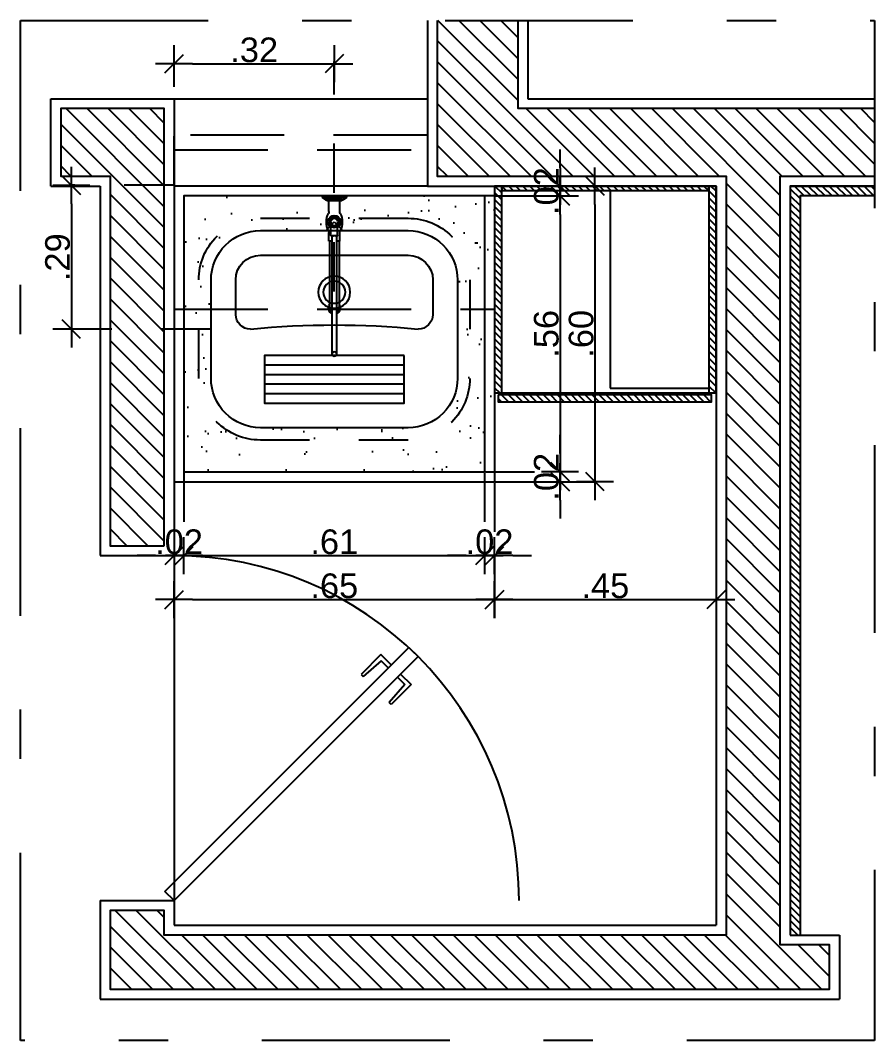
# Model space of a CAD drawing. Header units: millimetres. Extents: x 1999 to 2304, y 1614 to 1800.
# Drawn here: x 2270.857 to 2272.59, y 1631.368 to 1633.439 of the extents above; entities that cross this region are included whole.
import ezdxf

# ---------------------------------------------------------------- set-up
doc = ezdxf.new("R2010")
doc.units = ezdxf.units.MM
doc.header["$LTSCALE"] = 0.03
doc.header["$PDMODE"] = 34
doc.linetypes.add('DASHDOT', pattern=[25.4, 12.7, -6.35, 0, -6.35])
doc.linetypes.add('HIDDEN', pattern=[9.525, 6.35, -3.175])
for name, color, linetype in [('BANCADAS', 5, 'Continuous'), ('COTA Especificações', 250, 'Continuous'), ('Esquadrias', 3, 'Continuous'), ('Layout', 6, 'Continuous'), ('LOUÇAS E METAIS', 5, 'Continuous'), ('PL1', 1, 'Continuous'), ('PL250', 250, 'Continuous'), ('PL4', 4, 'Continuous'), ('Projeção', 250, 'HIDDEN')]:
    doc.layers.add(name, color=color, linetype=linetype)
doc.styles.get("Standard").update_dxf_attribs({"font": 'arial.ttf'})
doc.dimstyles.new('TICK01', dxfattribs={"dimscale": 0, "dimtxt": 2, "dimasz": 1.5, "dimexe": 0.18, "dimexo": 0.06, "dimgap": 0.09, "dimtad": 1, "dimzin": 4, "dimdsep": 46, "dimtxsty": 'Standard', "dimblk": 'TICK1', "dimcen": 0.09, "dimclrd": 256, "dimclre": 256, "dimclrt": 4, "dimaunit": 1, "dimadec": 0, "dimazin": 0, "dimtfac": 1, "dimtix": 1, "dimtmove": 2, "dimatfit": 3, "dimldrblk": 'TICK1', "dimfxl": 1, "dimtolj": 1, "dimtzin": 12, "dimarcsym": 0})
pattern_1 = [(315, (637.759323, 3669.585616), (0.02121320344, 0.02121320344), [])]
pattern_2 = [(315, (2272.258446, 1632.889912), (0.00707107, 0.00707107), [])]

# ---------------------------------------------------------------- blocks, each defined once
blk = doc.blocks.new('TANQUE TRAMONTINA')
at = {"layer": 'BANCADAS'}
for p, q in [((2221.1813, 1257.807), (2220.8813, 1257.807)), ((2220.8313, 1257.757), (2220.8313, 1257.687)), ((2221.2313, 1257.687), (2221.2313, 1257.757)), ((2220.8894, 1257.5841), (2221.1732, 1257.5841)), ((2220.8894, 1257.5646), (2221.1732, 1257.5646)), ((2220.8894, 1257.5451), (2221.1732, 1257.5451)), ((2220.8894, 1257.5256), (2221.1732, 1257.5256))]:
    blk.add_line(p, q, dxfattribs=at)
blk.add_lwpolyline([(2220.8813, 1257.457), (2221.1813, 1257.457, 0.414214), (2221.2813, 1257.557), (2221.2813, 1257.757, 0.414214), (2221.1813, 1257.857), (2220.8813, 1257.857, 0.414214), (2220.7813, 1257.757), (2220.7813, 1257.557, 0.414214)], format="xyb", close=True, dxfattribs=at)
blk.add_lwpolyline([(2220.8894, 1257.6035), (2221.1732, 1257.6035), (2221.1732, 1257.507), (2220.8894, 1257.507)], close=True, dxfattribs=at)
for radius in [0.0325, 0.0225]:
    blk.add_circle((2221.0313, 1257.732), radius, dxfattribs=at)
for centre, radius, start, end in [((2220.8813, 1257.757), 0.05, 90, 180), ((2221.1813, 1257.757), 0.05, 360, 90), ((2220.8613, 1257.687), 0.03, 180, 270), ((2221.2013, 1257.687), 0.03, 270, 360), ((2221.0313, 1255.9833), 1.6823, 84.2002, 95.7998)]:
    blk.add_arc(centre, radius, start, end, dxfattribs=at)
at = {"layer": 'Layout', "color": 250, "linetype": 'HIDDEN', "ltscale": 0.1}
blk.add_lwpolyline([(2220.8813, 1257.432), (2221.1813, 1257.432, 0.414214), (2221.3063, 1257.557), (2221.3063, 1257.757, 0.414214), (2221.1813, 1257.882), (2220.8813, 1257.882, 0.414214), (2220.7563, 1257.757), (2220.7563, 1257.557, 0.414214)], format="xyb", close=True, dxfattribs=at)
blk = doc.blocks.new('t')
at = {"layer": 'LOUÇAS E METAIS'}
for p, q in [((476.1, -41), (476.1, -47.3)), ((476.1, -41), (494, -41)), ((515.1, -52), (499.9, -36.8)), ((536.2, -41), (558.1, -41)), ((558.1, -36.5), (558.1, -67.5)), ((559.1, -35.5), (560.1, -35.5)), ((565.1, -27), (560.1, -34)), ((560.1, -70), (560.1, -34)), ((560.1, -70), (560.1, -34)), ((560.1, -70), (560.1, -34)), ((560.1, -69.3), (560.1, -34.8)), ((560.1, -35.5), (560.1, -68.5)), ((560.1, -36.2), (560.1, -67.9)), ((560.1, -66), (560.1, -38)), ((565.1, -77), (565.1, -27)), ((568.1, -27), (565.1, -27)), ((568.1, -77), (568.1, -27)), ((486.9, -47.3), (247.2, -47.3)), ((486.9, -56.8), (247.2, -56.8)), ((476.1, -42.5), (340.1, -42.5)), ((476.1, -61.5), (340.1, -61.5)), ((476.1, -56.8), (476.1, -63)), ((487.9, -45.3), (486.9, -45.3)), ((487.9, -58.8), (486.9, -58.8)), ((486.9, -58.8), (486.9, -58.8)), ((487.9, -45.3), (506.4, -45.3)), ((487.9, -58.8), (506.4, -58.8)), ((499.9, -67.3), (515.1, -52)), ((560.1, -61.8), (560.1, -42.3)), ((476.1, -63), (494, -63)), ((536.2, -63), (558.1, -63)), ((559.1, -68.5), (560.1, -68.5)), ((565.1, -77), (560.1, -70)), ((568.1, -77), (565.1, -77))]:
    blk.add_line(p, q, dxfattribs=at)
for radius in [11, 9.11, 7.11]:
    blk.add_circle((515.1, -52), radius, dxfattribs=at)
for centre, radius, start, end in [((340.1, -52), 12, 52.3415, 156.682), ((494, -31), 10, 270, 292.5105), ((515.1, -73.3), 37.3, 62.3826, 117.6174), ((515.1, -52), 13, 211.2807, 148.7193), ((536.2, -31), 10, 247.4895, 270), ((559.1, -36.5), 1, 90, 180), ((340.1, -52), 12, 203.318, 307.6585), ((340.1, -52), 9.5, 90, 150), ((340.1, -52), 9.5, 210, 270), ((494, -73), 10, 67.4895, 90), ((515.1, -30.8), 37.3, 242.3826, 297.6174), ((536.2, -73), 10, 90, 112.5105), ((559.1, -67.5), 1, 180, 270)]:
    blk.add_arc(centre, radius, start, end, dxfattribs=at)
blk.add_ellipse((247.2, -52), major_axis=(0, -4.75), ratio=0.866025, dxfattribs=at)
for major_axis, ratio, start_param, end_param in [((0, 6.75), 0.145907, 2.351393, 7.073385), ((0, -4.75), 0.103175, 0, 3.141593)]:
    blk.add_ellipse((486.9, -52), major_axis=major_axis, ratio=ratio, start_param=start_param, end_param=end_param, dxfattribs=at)
blk = doc.blocks.new('PORTA70E')
at = {"layer": 'Esquadrias'}
for p, q in [((-0.5135, 0.4764), (-0.495, 0.495)), ((-0.0186, -0.0186), (-0.5135, 0.4764)), ((-0.495, 0.495), (0, 0)), ((-0.4594, 0.4594), (-0.4382, 0.4807)), ((-0.4382, 0.4807), (-0.3979, 0.4404)), ((-0.4533, 0.4533), (-0.4385, 0.468)), ((-0.4385, 0.468), (-0.402, 0.4364)), ((-0.478, 0.4409), (-0.4993, 0.4196)), ((-0.3979, 0.4404), (-0.402, 0.4364)), ((-0.4993, 0.4196), (-0.459, 0.3794)), ((-0.4718, 0.4347), (-0.4865, 0.42)), ((-0.4865, 0.42), (-0.4549, 0.3834)), ((-0.459, 0.3794), (-0.4549, 0.3834)), ((0, 0), (-0.0186, -0.0186))]:
    blk.add_line(p, q, dxfattribs=at)
at = {"layer": 'Esquadrias', "color": 250}
blk.add_arc((0, 0), 0.7, 90, 180, dxfattribs=at)
blk = doc.blocks.new('TICK1')
for p, q in [((0, 1), (0, -1)), ((-1, 0), (1, 0)), ((0.5, 0.5), (-0.5, -0.5))]:
    blk.add_line(p, q)
blk = doc.blocks.new('*D663')
at = {"layer": 'COTA Especificações', "linetype": 'HIDDEN', "lineweight": -2, "ltscale": 0.1, "transparency": 16777216}
for p, q in [((2271.8202, 1633.0825), (2271.9564, 1633.0825)), ((2271.8002, 1632.5225), (2271.9564, 1632.5225))]:
    blk.add_line(p, q, dxfattribs=at)
at = {"layer": 'COTA Especificações', "lineweight": -2, "ltscale": 0.1, "transparency": 16777216}
blk.add_line((2271.9519, 1633.045), (2271.9519, 1632.56), dxfattribs=at)
at = {"layer": 'DEFPOINTS', "color": 0, "ltscale": 0.1, "transparency": 16777216}
for p in [(2271.8187, 1633.0825), (2271.7987, 1632.5225), (2271.9519, 1632.5225)]:
    blk.add_point(p, dxfattribs=at)
at = {"layer": 'COTA Especificações', "lineweight": -2, "ltscale": 0.1, "transparency": 16777216, "xscale": 0.03749999999999998, "yscale": 0.03749999999999998, "zscale": 0.03749999999999998}
for p, rotation in [((2271.9519, 1633.0825), 90), ((2271.9519, 1632.5225), 270)]:
    blk.add_blockref('TICK1', p, dxfattribs=dict(at, rotation=rotation))
at = {"layer": 'COTA Especificações', "color": 4, "ltscale": 0.1, "transparency": 16777216, "insert": (2271.9241, 1632.8025), "char_height": 0.05, "attachment_point": 5, "rotation": 90}
blk.add_mtext('\\A1;.56', dxfattribs=at)
blk = doc.blocks.new('*D664')
at = {"layer": 'COTA Especificações', "lineweight": -2, "ltscale": 0.1, "transparency": 16777216}
for p, q in [((2271.9519, 1632.56), (2271.9519, 1632.5975)), ((2271.9519, 1632.5225), (2271.9519, 1632.5025)), ((2271.9519, 1632.465), (2271.9519, 1632.4275))]:
    blk.add_line(p, q, dxfattribs=at)
at = {"layer": 'COTA Especificações', "linetype": 'HIDDEN', "lineweight": -2, "ltscale": 0.1, "transparency": 16777216}
for p, q in [((2271.8002, 1632.5225), (2271.9564, 1632.5225)), ((2271.8202, 1632.5025), (2271.9564, 1632.5025))]:
    blk.add_line(p, q, dxfattribs=at)
at = {"layer": 'DEFPOINTS', "color": 0, "ltscale": 0.1, "transparency": 16777216}
for p in [(2271.7987, 1632.5225), (2271.8187, 1632.5025), (2271.9519, 1632.5025)]:
    blk.add_point(p, dxfattribs=at)
at = {"layer": 'COTA Especificações', "lineweight": -2, "ltscale": 0.1, "transparency": 16777216, "xscale": 0.03749999999999998, "yscale": 0.03749999999999998, "zscale": 0.03749999999999998}
for p, rotation in [((2271.9519, 1632.5225), 270), ((2271.9519, 1632.5025), 90)]:
    blk.add_blockref('TICK1', p, dxfattribs=dict(at, rotation=rotation))
at = {"layer": 'COTA Especificações', "color": 4, "ltscale": 0.1, "transparency": 16777216, "insert": (2271.9241, 1632.5125), "char_height": 0.05, "attachment_point": 5, "rotation": 90}
blk.add_mtext('\\A1;.02', dxfattribs=at)
blk = doc.blocks.new('*D665')
at = {"layer": 'COTA Especificações', "linetype": 'HIDDEN', "lineweight": -2, "ltscale": 0.1, "transparency": 16777216}
for p, q in [((2271.1887, 1632.521), (2271.1887, 1632.348)), ((2271.1687, 1632.501), (2271.1687, 1632.348))]:
    blk.add_line(p, q, dxfattribs=at)
at = {"layer": 'COTA Especificações', "lineweight": -2, "ltscale": 0.1, "transparency": 16777216}
for p, q in [((2271.1312, 1632.3525), (2271.0937, 1632.3525)), ((2271.1687, 1632.3525), (2271.1887, 1632.3525)), ((2271.2262, 1632.3525), (2271.2637, 1632.3525))]:
    blk.add_line(p, q, dxfattribs=at)
at = {"layer": 'DEFPOINTS', "color": 0, "ltscale": 0.1, "transparency": 16777216}
for p in [(2271.1887, 1632.5225), (2271.1687, 1632.5025), (2271.1887, 1632.3525)]:
    blk.add_point(p, dxfattribs=at)
at = {"layer": 'COTA Especificações', "lineweight": -2, "ltscale": 0.1, "transparency": 16777216, "xscale": 0.03749999999999998, "yscale": 0.03749999999999998, "zscale": 0.03749999999999998}
blk.add_blockref('TICK1', (2271.1687, 1632.3525), dxfattribs=at)
at = {"layer": 'COTA Especificações', "lineweight": -2, "ltscale": 0.1, "transparency": 16777216, "xscale": 0.03749999999999998, "yscale": 0.03749999999999998, "zscale": 0.03749999999999998, "rotation": 180}
blk.add_blockref('TICK1', (2271.1887, 1632.3525), dxfattribs=at)
at = {"layer": 'COTA Especificações', "color": 4, "ltscale": 0.1, "transparency": 16777216, "insert": (2271.1787, 1632.3803), "char_height": 0.05, "attachment_point": 5}
blk.add_mtext('\\A1;.02', dxfattribs=at)
blk = doc.blocks.new('*D666')
at = {"layer": 'COTA Especificações', "linetype": 'HIDDEN', "lineweight": -2, "ltscale": 0.1, "transparency": 16777216}
for p, q in [((2271.1887, 1632.521), (2271.1887, 1632.348)), ((2271.7987, 1632.521), (2271.7987, 1632.348))]:
    blk.add_line(p, q, dxfattribs=at)
at = {"layer": 'COTA Especificações', "lineweight": -2, "ltscale": 0.1, "transparency": 16777216}
blk.add_line((2271.2262, 1632.3525), (2271.7612, 1632.3525), dxfattribs=at)
at = {"layer": 'DEFPOINTS', "color": 0, "ltscale": 0.1, "transparency": 16777216}
for p in [(2271.1887, 1632.5225), (2271.7987, 1632.5225), (2271.7987, 1632.3525)]:
    blk.add_point(p, dxfattribs=at)
at = {"layer": 'COTA Especificações', "lineweight": -2, "ltscale": 0.1, "transparency": 16777216, "xscale": 0.03749999999999998, "yscale": 0.03749999999999998, "zscale": 0.03749999999999998, "rotation": 180}
blk.add_blockref('TICK1', (2271.1887, 1632.3525), dxfattribs=at)
at = {"layer": 'COTA Especificações', "lineweight": -2, "ltscale": 0.1, "transparency": 16777216, "xscale": 0.03749999999999998, "yscale": 0.03749999999999998, "zscale": 0.03749999999999998}
blk.add_blockref('TICK1', (2271.7987, 1632.3525), dxfattribs=at)
at = {"layer": 'COTA Especificações', "color": 4, "ltscale": 0.1, "transparency": 16777216, "insert": (2271.4937, 1632.3803), "char_height": 0.05, "attachment_point": 5}
blk.add_mtext('\\A1;.61', dxfattribs=at)
blk = doc.blocks.new('*D667')
at = {"layer": 'COTA Especificações', "linetype": 'HIDDEN', "lineweight": -2, "ltscale": 0.1, "transparency": 16777216}
for p, q in [((2271.7987, 1632.521), (2271.7987, 1632.348)), ((2271.8187, 1632.501), (2271.8187, 1632.348))]:
    blk.add_line(p, q, dxfattribs=at)
at = {"layer": 'COTA Especificações', "lineweight": -2, "ltscale": 0.1, "transparency": 16777216}
for p, q in [((2271.7612, 1632.3525), (2271.7237, 1632.3525)), ((2271.7987, 1632.3525), (2271.8187, 1632.3525)), ((2271.8562, 1632.3525), (2271.8937, 1632.3525))]:
    blk.add_line(p, q, dxfattribs=at)
at = {"layer": 'DEFPOINTS', "color": 0, "ltscale": 0.1, "transparency": 16777216}
for p in [(2271.7987, 1632.5225), (2271.8187, 1632.5025), (2271.8187, 1632.3525)]:
    blk.add_point(p, dxfattribs=at)
at = {"layer": 'COTA Especificações', "lineweight": -2, "ltscale": 0.1, "transparency": 16777216, "xscale": 0.03749999999999998, "yscale": 0.03749999999999998, "zscale": 0.03749999999999998}
blk.add_blockref('TICK1', (2271.7987, 1632.3525), dxfattribs=at)
at = {"layer": 'COTA Especificações', "lineweight": -2, "ltscale": 0.1, "transparency": 16777216, "xscale": 0.03749999999999998, "yscale": 0.03749999999999998, "zscale": 0.03749999999999998, "rotation": 180}
blk.add_blockref('TICK1', (2271.8187, 1632.3525), dxfattribs=at)
at = {"layer": 'COTA Especificações', "color": 4, "ltscale": 0.1, "transparency": 16777216, "insert": (2271.8087, 1632.3803), "char_height": 0.05, "attachment_point": 5}
blk.add_mtext('\\A1;.02', dxfattribs=at)
blk = doc.blocks.new('*D668')
at = {"layer": 'COTA Especificações', "linetype": 'HIDDEN', "lineweight": -2, "ltscale": 0.1, "transparency": 16777216}
for p, q in [((2271.9534, 1633.1025), (2272.0271, 1633.1025)), ((2271.9534, 1632.5025), (2272.0271, 1632.5025))]:
    blk.add_line(p, q, dxfattribs=at)
at = {"layer": 'COTA Especificações', "lineweight": -2, "ltscale": 0.1, "transparency": 16777216}
blk.add_line((2272.0226, 1633.065), (2272.0226, 1632.54), dxfattribs=at)
at = {"layer": 'DEFPOINTS', "color": 0, "ltscale": 0.1, "transparency": 16777216}
for p in [(2271.9519, 1633.1025), (2271.9519, 1632.5025), (2272.0226, 1632.5025)]:
    blk.add_point(p, dxfattribs=at)
at = {"layer": 'COTA Especificações', "lineweight": -2, "ltscale": 0.1, "transparency": 16777216, "xscale": 0.03749999999999998, "yscale": 0.03749999999999998, "zscale": 0.03749999999999998}
for p, rotation in [((2272.0226, 1633.1025), 90), ((2272.0226, 1632.5025), 270)]:
    blk.add_blockref('TICK1', p, dxfattribs=dict(at, rotation=rotation))
at = {"layer": 'COTA Especificações', "color": 4, "ltscale": 0.1, "transparency": 16777216, "insert": (2271.9948, 1632.8025), "char_height": 0.05, "attachment_point": 5, "rotation": 90}
blk.add_mtext('\\A1;.60', dxfattribs=at)
blk = doc.blocks.new('*D669')
at = {"layer": 'COTA Especificações', "linetype": 'HIDDEN', "lineweight": -2, "ltscale": 0.1, "transparency": 16777216}
for p, q in [((2271.1687, 1632.351), (2271.1687, 1632.2587)), ((2271.8187, 1632.351), (2271.8187, 1632.2587))]:
    blk.add_line(p, q, dxfattribs=at)
at = {"layer": 'COTA Especificações', "lineweight": -2, "ltscale": 0.1, "transparency": 16777216}
blk.add_line((2271.2062, 1632.2632), (2271.7812, 1632.2632), dxfattribs=at)
at = {"layer": 'DEFPOINTS', "color": 0, "ltscale": 0.1, "transparency": 16777216}
for p in [(2271.1687, 1632.3525), (2271.8187, 1632.3525), (2271.8187, 1632.2632)]:
    blk.add_point(p, dxfattribs=at)
at = {"layer": 'COTA Especificações', "lineweight": -2, "ltscale": 0.1, "transparency": 16777216, "xscale": 0.03749999999999998, "yscale": 0.03749999999999998, "zscale": 0.03749999999999998, "rotation": 180}
blk.add_blockref('TICK1', (2271.1687, 1632.2632), dxfattribs=at)
at = {"layer": 'COTA Especificações', "lineweight": -2, "ltscale": 0.1, "transparency": 16777216, "xscale": 0.03749999999999998, "yscale": 0.03749999999999998, "zscale": 0.03749999999999998}
blk.add_blockref('TICK1', (2271.8187, 1632.2632), dxfattribs=at)
at = {"layer": 'COTA Especificações', "color": 4, "ltscale": 0.1, "transparency": 16777216, "insert": (2271.4937, 1632.291), "char_height": 0.05, "attachment_point": 5}
blk.add_mtext('\\A1;.65', dxfattribs=at)
blk = doc.blocks.new('*D691')
at = {"layer": 'COTA Especificações', "linetype": 'HIDDEN', "lineweight": -2, "ltscale": 0.1, "transparency": 16777216}
for p, q in [((2271.8187, 1632.351), (2271.8187, 1632.2587)), ((2272.2687, 1632.351), (2272.2687, 1632.2587))]:
    blk.add_line(p, q, dxfattribs=at)
at = {"layer": 'COTA Especificações', "lineweight": -2, "ltscale": 0.1, "transparency": 16777216}
blk.add_line((2271.8562, 1632.2632), (2272.2312, 1632.2632), dxfattribs=at)
at = {"layer": 'DEFPOINTS', "color": 0, "ltscale": 0.1, "transparency": 16777216}
for p in [(2271.8187, 1632.3525), (2272.2687, 1632.3525), (2272.2687, 1632.2632)]:
    blk.add_point(p, dxfattribs=at)
at = {"layer": 'COTA Especificações', "lineweight": -2, "ltscale": 0.1, "transparency": 16777216, "xscale": 0.03749999999999998, "yscale": 0.03749999999999998, "zscale": 0.03749999999999998, "rotation": 180}
blk.add_blockref('TICK1', (2271.8187, 1632.2632), dxfattribs=at)
at = {"layer": 'COTA Especificações', "lineweight": -2, "ltscale": 0.1, "transparency": 16777216, "xscale": 0.03749999999999998, "yscale": 0.03749999999999998, "zscale": 0.03749999999999998}
blk.add_blockref('TICK1', (2272.2687, 1632.2632), dxfattribs=at)
at = {"layer": 'COTA Especificações', "color": 4, "ltscale": 0.1, "transparency": 16777216, "insert": (2272.0437, 1632.2909), "char_height": 0.05, "attachment_point": 5}
blk.add_mtext('\\A1;.45', dxfattribs=at)
blk = doc.blocks.new('*D692')
at = {"layer": 'COTA Especificações', "lineweight": -2, "ltscale": 0.1, "transparency": 16777216}
for p, q in [((2271.9519, 1633.1394), (2271.9519, 1633.1769)), ((2271.9519, 1633.0825), (2271.9519, 1633.1019)), ((2271.9519, 1633.045), (2271.9519, 1633.0075))]:
    blk.add_line(p, q, dxfattribs=at)
at = {"layer": 'COTA Especificações', "linetype": 'HIDDEN', "lineweight": -2, "ltscale": 0.1, "transparency": 16777216}
for p, q in [((2271.8202, 1633.1019), (2271.9564, 1633.1019)), ((2271.8202, 1633.0825), (2271.9564, 1633.0825))]:
    blk.add_line(p, q, dxfattribs=at)
at = {"layer": 'DEFPOINTS', "color": 0, "ltscale": 0.1, "transparency": 16777216}
for p in [(2271.8187, 1633.1019), (2271.9519, 1633.1019), (2271.8187, 1633.0825)]:
    blk.add_point(p, dxfattribs=at)
at = {"layer": 'COTA Especificações', "lineweight": -2, "ltscale": 0.1, "transparency": 16777216, "xscale": 0.03749999999999998, "yscale": 0.03749999999999998, "zscale": 0.03749999999999998}
for p, rotation in [((2271.9519, 1633.1019), 270), ((2271.9519, 1633.0825), 90)]:
    blk.add_blockref('TICK1', p, dxfattribs=dict(at, rotation=rotation))
at = {"layer": 'COTA Especificações', "color": 4, "ltscale": 0.1, "transparency": 16777216, "insert": (2271.9241, 1633.0922), "char_height": 0.05, "attachment_point": 5, "rotation": 90}
blk.add_mtext('\\A1;.02', dxfattribs=at)
blk = doc.blocks.new('*D728')
at = {"layer": 'COTA Especificações', "linetype": 'HIDDEN', "lineweight": -2, "ltscale": 0.1, "transparency": 16777216}
for p, q in [((2271.1687, 1633.104), (2271.1687, 1633.3552)), ((2271.4937, 1632.8885), (2271.4937, 1633.3552))]:
    blk.add_line(p, q, dxfattribs=at)
at = {"layer": 'COTA Especificações', "lineweight": -2, "ltscale": 0.1, "transparency": 16777216}
blk.add_line((2271.2062, 1633.3507), (2271.4562, 1633.3507), dxfattribs=at)
at = {"layer": 'DEFPOINTS', "color": 0, "ltscale": 0.1, "transparency": 16777216}
for p in [(2271.4937, 1633.3507), (2271.1687, 1633.1025), (2271.4937, 1632.887)]:
    blk.add_point(p, dxfattribs=at)
at = {"layer": 'COTA Especificações', "lineweight": -2, "ltscale": 0.1, "transparency": 16777216, "xscale": 0.03749999999999998, "yscale": 0.03749999999999998, "zscale": 0.03749999999999998, "rotation": 180}
blk.add_blockref('TICK1', (2271.1687, 1633.3507), dxfattribs=at)
at = {"layer": 'COTA Especificações', "lineweight": -2, "ltscale": 0.1, "transparency": 16777216, "xscale": 0.03749999999999998, "yscale": 0.03749999999999998, "zscale": 0.03749999999999998}
blk.add_blockref('TICK1', (2271.4937, 1633.3507), dxfattribs=at)
at = {"layer": 'COTA Especificações', "color": 4, "ltscale": 0.1, "transparency": 16777216, "insert": (2271.3312, 1633.3785), "char_height": 0.05, "attachment_point": 5}
blk.add_mtext('\\A1;.32', dxfattribs=at)
blk = doc.blocks.new('*D729')
at = {"layer": 'COTA Especificações', "linetype": 'HIDDEN', "lineweight": -2, "ltscale": 0.1, "transparency": 16777216}
for p, q in [((2271.1672, 1633.104), (2270.9557, 1633.104)), ((2271.2422, 1632.812), (2270.9557, 1632.812))]:
    blk.add_line(p, q, dxfattribs=at)
at = {"layer": 'COTA Especificações', "lineweight": -2, "ltscale": 0.1, "transparency": 16777216}
blk.add_line((2270.9602, 1633.0665), (2270.9602, 1632.8495), dxfattribs=at)
at = {"layer": 'DEFPOINTS', "color": 0, "ltscale": 0.1, "transparency": 16777216}
for p in [(2271.1687, 1633.104), (2270.9602, 1632.812), (2271.2437, 1632.812)]:
    blk.add_point(p, dxfattribs=at)
at = {"layer": 'COTA Especificações', "lineweight": -2, "ltscale": 0.1, "transparency": 16777216, "xscale": 0.03749999999999998, "yscale": 0.03749999999999998, "zscale": 0.03749999999999998}
for p, rotation in [((2270.9602, 1633.104), 90), ((2270.9602, 1632.812), 270)]:
    blk.add_blockref('TICK1', p, dxfattribs=dict(at, rotation=rotation))
at = {"layer": 'COTA Especificações', "color": 4, "ltscale": 0.1, "transparency": 16777216, "insert": (2270.9324, 1632.958), "char_height": 0.05, "attachment_point": 5, "rotation": 90}
blk.add_mtext('\\A1;.29', dxfattribs=at)

msp = doc.modelspace()

# ---------------------------------------------------------------- hatches: boundary and pattern name
at = {"layer": 'BANCADAS'}
h = msp.add_hatch(dxfattribs=at)
h.set_pattern_fill('AR-SAND', color=251, scale=0.002, angle=180)
h.set_pattern_definition([(217.5, (637.75932, 3669.585616), (0.0032000626, -0.0978826475), [0, -0.077216, 0, -0.08636, 0, -0.08255]), (187.5, (637.75932, 3669.58562), (-0.0899046566, -0.14336502), [0, -0.041656, 0, -0.069596, 0, -0.02667]), (147.5, (637.82181, 3669.58562), (-0.158198474, -0.000287437), [0, -0.0254, 0, -0.09144, 0, -0.11938]), (137.5, (637.82181, 3669.58562), (-0.1527112905, -0.044585865), [0, -0.0127, 0, -0.059944, 0, -0.06858])])
h.paths.add_polyline_path([(2271.7987, 1632.5225), (2271.7987, 1632.8525), (2271.7437, 1632.8525), (2271.7437, 1632.712, -0.414214), (2271.6437, 1632.612), (2271.3437, 1632.612, -0.414214), (2271.2437, 1632.712), (2271.2437, 1632.8525), (2271.1887, 1632.8525), (2271.1887, 1632.5225)])
h.paths.add_polyline_path([(2271.8187, 1632.5025), (2271.8187, 1632.8525), (2271.7987, 1632.8525), (2271.7987, 1632.5225)])
h.paths.add_polyline_path([(2271.7987, 1632.8525), (2271.7987, 1633.0825), (2271.1887, 1633.0825), (2271.1887, 1632.8525), (2271.2437, 1632.8525), (2271.2437, 1632.912, -0.414214), (2271.3437, 1633.012), (2271.6437, 1633.012, -0.414214), (2271.7437, 1632.912), (2271.7437, 1632.8525)])
h.paths.add_polyline_path([(2271.8187, 1632.8525), (2271.8187, 1633.0825), (2271.7987, 1633.0825), (2271.7987, 1632.8525)])
at = {"layer": 'Layout', "ltscale": 5}
h = msp.add_hatch(dxfattribs=at)
h.set_pattern_fill('_USER', color=252, scale=0.01, angle=-45, pattern_type=0)
h.set_pattern_definition(pattern_2)
h.paths.add_polyline_path([(2272.2537, 1633.0935), (2272.2537, 1633.1025), (2271.8337, 1633.1025), (2271.8337, 1633.0935)])
h.paths.add_polyline_path([(2271.8337, 1632.6825), (2271.8337, 1633.1025), (2271.8187, 1633.1025), (2271.8187, 1632.6825)])
h = msp.add_hatch(dxfattribs=at)
h.set_pattern_fill('_USER', color=252, scale=0.01, angle=-45, pattern_type=0)
h.set_pattern_definition(pattern_2)
h.paths.add_polyline_path([(2272.2687, 1632.6825), (2272.2687, 1633.1025), (2272.2537, 1633.1025), (2272.2537, 1632.6825)])
at = {"layer": 'Layout', "ltscale": 0.2}
h = msp.add_hatch(dxfattribs=at)
h.set_pattern_fill('_USER', color=252, scale=0.01, angle=-45, pattern_type=0)
h.set_pattern_definition([(315, (508.364752, 4163.357564), (0.007071067812, 0.007071067812), [])])
h.paths.add_polyline_path([(2272.59, 1633.0825), (2272.59, 1633.1025), (2272.4187, 1633.1025), (2272.4187, 1631.5825), (2272.4387, 1631.5825), (2272.4387, 1633.0825)])
at = {"layer": 'Layout', "ltscale": 5}
h = msp.add_hatch(dxfattribs=at)
h.set_pattern_fill('_USER', color=252, scale=0.01, angle=-45, pattern_type=0)
h.set_pattern_definition([(315, (2272.258446, 1632.889912), (0.00707107, 0.00707107), [])])
h.paths.add_polyline_path([(2272.2591, 1632.6647), (2272.2591, 1632.6787), (2271.8262, 1632.6787), (2271.8262, 1632.6647)])
at = {"layer": 'PL1'}
h = msp.add_hatch(dxfattribs=at)
h.set_pattern_fill('_USER', color=251, scale=0.03, angle=-45, pattern_type=0)
h.set_pattern_definition(pattern_1)
h.paths.add_polyline_path([(2271.8667, 1633.4386), (2271.7027, 1633.4386), (2271.7027, 1633.1225), (2272.2887, 1633.1225), (2272.2887, 1631.5825), (2271.1487, 1631.5825), (2271.1487, 1631.6325), (2271.0387, 1631.6325), (2271.0387, 1631.4725), (2272.4987, 1631.4725), (2272.4987, 1631.5625), (2272.3987, 1631.5625), (2272.3987, 1633.1225), (2272.59, 1633.1225), (2272.59, 1633.2595), (2271.8667, 1633.2595)])
h = msp.add_hatch(dxfattribs=at)
h.set_pattern_fill('_USER', color=251, scale=0.03, angle=-45, pattern_type=0)
h.set_pattern_definition(pattern_1)
h.paths.add_polyline_path([(2271.0387, 1633.1225), (2271.0387, 1632.3725), (2271.1487, 1632.3725), (2271.1487, 1633.2595), (2270.9387, 1633.2595), (2270.9387, 1633.1225)])

# ---------------------------------------------------------------- linework, layer by layer
at = {"color": 5, "linetype": 'DASHDOT'}
msp.add_lwpolyline([(2272.59, 1633.4386), (2272.59, 1631.3684), (2270.8568, 1631.3684), (2270.8568, 1633.4386)], close=True, dxfattribs=at)
at = {"layer": 'BANCADAS', "color": 5}
for p, q in [((2271.8187, 1633.1019), (2271.8187, 1632.5025)), ((2271.1687, 1632.5025), (2271.1887, 1632.5025)), ((2271.1887, 1632.5025), (2271.8187, 1632.5025))]:
    msp.add_line(p, q, dxfattribs=at)
at = {"layer": 'BANCADAS', "color": 250}
for p in [(2271.7987, 1633.0825), (2271.1887, 1632.5225)]:
    msp.add_line(p, (2271.7987, 1632.5225), dxfattribs=at)
at = {"layer": 'BANCADAS', "color": 5}
msp.add_lwpolyline([(2271.8187, 1633.0825), (2271.1887, 1633.0825), (2271.1887, 1632.5025)], dxfattribs=at)
at = {"layer": 'Esquadrias', "linetype": 'HIDDEN'}
for p, q in [((2271.6827, 1633.206), (2271.1687, 1633.206)), ((2271.1687, 1633.176), (2271.6827, 1633.176))]:
    msp.add_line(p, q, dxfattribs=at)
at = {"layer": 'Esquadrias'}
for points in [[(2272.59, 1633.1025), (2272.4187, 1633.1025), (2272.4187, 1631.5825)], [(2272.59, 1633.0825), (2272.4387, 1633.0825), (2272.4387, 1631.5825)]]:
    msp.add_lwpolyline(points, dxfattribs=at)
at = {"layer": 'Layout', "color": 4, "ltscale": 5}
for p, q in [((2272.0537, 1633.0935), (2272.0537, 1632.6925)), ((2272.0537, 1632.6925), (2272.2537, 1632.6925))]:
    msp.add_line(p, q, dxfattribs=at)
at = {"layer": 'Layout', "linetype": 'HIDDEN'}
msp.add_line((2271.1687, 1632.8525), (2271.8187, 1632.8525), dxfattribs=at)
at = {"layer": 'Layout', "ltscale": 5}
msp.add_line((2271.8332, 1632.6825), (2272.2537, 1632.6825), dxfattribs=at)
at = {"layer": 'Layout', "color": 3, "ltscale": 5}
for points in [[(2271.8187, 1633.1025), (2271.8187, 1632.6825), (2271.8337, 1632.6825), (2271.8337, 1633.1025)], [(2271.8337, 1633.1025), (2271.8337, 1633.0935), (2272.2537, 1633.0935), (2272.2537, 1633.1025)], [(2272.2537, 1633.1025), (2272.2537, 1632.6825), (2272.2687, 1632.6825), (2272.2687, 1633.1025)], [(2271.8262, 1632.6787), (2271.8262, 1632.6647), (2272.2591, 1632.6647), (2272.2591, 1632.6787)]]:
    msp.add_lwpolyline(points, close=True, dxfattribs=at)
at = {"layer": 'PL1'}
for p, q in [((2271.6827, 1633.4386), (2271.6827, 1633.1025)), ((2271.8867, 1633.4386), (2271.8867, 1633.2795)), ((2270.9187, 1633.2795), (2271.1687, 1633.2795)), ((2270.9187, 1633.1025), (2270.9187, 1633.2795)), ((2271.1687, 1633.2795), (2271.1687, 1632.3525)), ((2271.8867, 1633.2795), (2272.59, 1633.2795)), ((2270.9187, 1633.1025), (2271.0187, 1633.1025)), ((2271.0187, 1633.1025), (2271.0187, 1632.3525)), ((2271.6827, 1633.1025), (2272.2687, 1633.1025)), ((2272.2687, 1633.1025), (2272.2687, 1631.6025)), ((2272.4187, 1633.1025), (2272.59, 1633.1025)), ((2272.4187, 1633.1025), (2272.4187, 1631.5825)), ((2271.0187, 1632.3525), (2271.1687, 1632.3525)), ((2271.0187, 1631.6525), (2271.1687, 1631.6525)), ((2271.0187, 1631.6525), (2271.0187, 1631.4525)), ((2271.1687, 1631.6525), (2271.1687, 1631.6025)), ((2271.1687, 1631.6025), (2272.2687, 1631.6025)), ((2272.4187, 1631.5825), (2272.5187, 1631.5825)), ((2272.5187, 1631.5825), (2272.5187, 1631.4525)), ((2271.0187, 1631.4525), (2272.5187, 1631.4525))]:
    msp.add_line(p, q, dxfattribs=at)
at = {"layer": 'PL1', "color": 6}
for points in [[(2271.7027, 1633.4386), (2271.7027, 1633.1225), (2272.2887, 1633.1225), (2272.2887, 1631.5825), (2271.1487, 1631.5825), (2271.1487, 1631.6325), (2271.0387, 1631.6325), (2271.0387, 1631.4725), (2272.4987, 1631.4725), (2272.4987, 1631.5625), (2272.3987, 1631.5625), (2272.3987, 1633.1225), (2272.59, 1633.1225)], [(2272.59, 1633.2595), (2271.8667, 1633.2595), (2271.8667, 1633.4386)]]:
    msp.add_lwpolyline(points, dxfattribs=at)
msp.add_lwpolyline([(2271.1487, 1632.3725), (2271.1487, 1633.2595), (2270.9387, 1633.2595), (2270.9387, 1633.1225), (2271.0387, 1633.1225), (2271.0387, 1632.3725)], close=True, dxfattribs=at)
at = {"layer": 'PL250'}
msp.add_line((2271.1687, 1632.3525), (2271.1687, 1631.6525), dxfattribs=at)
at = {"layer": 'PL4'}
for p, q in [((2271.1687, 1633.2795), (2271.6827, 1633.2795)), ((2271.6827, 1633.1025), (2271.1687, 1633.1025))]:
    msp.add_line(p, q, dxfattribs=at)
at = {"layer": 'Projeção', "linetype": 'DASHDOT', "ltscale": 0.5}
msp.add_line((2271.8867, 1633.4386), (2271.8867, 1633.2795), dxfattribs=at)

# ---------------------------------------------------------------- block references
at = {"layer": 'Esquadrias', "rotation": 270}
msp.add_blockref('PORTA70E', (2271.1687, 1631.6525), dxfattribs=at)
at = {"layer": 'LOUÇAS E METAIS', "xscale": -0.0009999999999763531, "yscale": 0.0009999999999763531, "zscale": 0.0009999999999763531, "rotation": 270}
msp.add_blockref('t', (2271.5458, 1632.5144), dxfattribs=at)
at = {"layer": 'LOUÇAS E METAIS', "xscale": -1}
msp.add_blockref('TANQUE TRAMONTINA', (4492.525, 375.155), dxfattribs=at)

# ---------------------------------------------------------------- dimensions: what is measured, and where the dimension line sits
at = {"layer": 'COTA Especificações', "ltscale": 0.1}
for base, p1, p2, picture, middle in [((2271.493722, 1633.350725), (2271.168723, 1633.102519), (2271.493722, 1632.887002), '*D728', (2271.331223, 1633.378521)), ((2271.1887, 1632.3525), (2271.1687, 1632.5025), (2271.1887, 1632.5225), '*D665', (2271.1787, 1632.3803)), ((2271.7987, 1632.3525), (2271.1887, 1632.5225), (2271.7987, 1632.5225), '*D666', (2271.4937, 1632.3803)), ((2271.8187, 1632.3525), (2271.7987, 1632.5225), (2271.8187, 1632.5025), '*D667', (2271.8087, 1632.3803)), ((2271.8187, 1632.2632), (2271.1687, 1632.3525), (2271.8187, 1632.3525), '*D669', (2271.4937, 1632.291)), ((2272.2687, 1632.2632), (2271.8187, 1632.3525), (2272.2687, 1632.3525), '*D691', (2272.0437, 1632.2909))]:
    dim = msp.add_linear_dim(base=base, p1=p1, p2=p2, dimstyle='TICK01', override={"dimscale": 0.025}, dxfattribs=at)
    dim.commit()
    dim.dimension.update_dxf_attribs({"geometry": picture, "text_midpoint": middle})
for base, p1, p2, picture, middle in [((2271.9519, 1633.1019), (2271.8187, 1633.0825), (2271.8187, 1633.1019), '*D692', (2271.9241, 1633.0922)), ((2270.9602, 1632.812), (2271.1687, 1633.104), (2271.2437, 1632.812), '*D729', (2270.9324, 1632.958)), ((2272.0226, 1632.5025), (2271.9519, 1633.1025), (2271.9519, 1632.5025), '*D668', (2271.9948, 1632.8025)), ((2271.9519, 1632.5225), (2271.8187, 1633.0825), (2271.7987, 1632.5225), '*D663', (2271.9241, 1632.8025)), ((2271.9519, 1632.5025), (2271.7987, 1632.5225), (2271.8187, 1632.5025), '*D664', (2271.9241, 1632.5125))]:
    dim = msp.add_linear_dim(base=base, p1=p1, p2=p2, angle=90, dimstyle='TICK01', override={"dimscale": 0.025}, dxfattribs=at)
    dim.commit()
    dim.dimension.update_dxf_attribs({"geometry": picture, "text_midpoint": middle})

doc.saveas('drawing.dxf')
